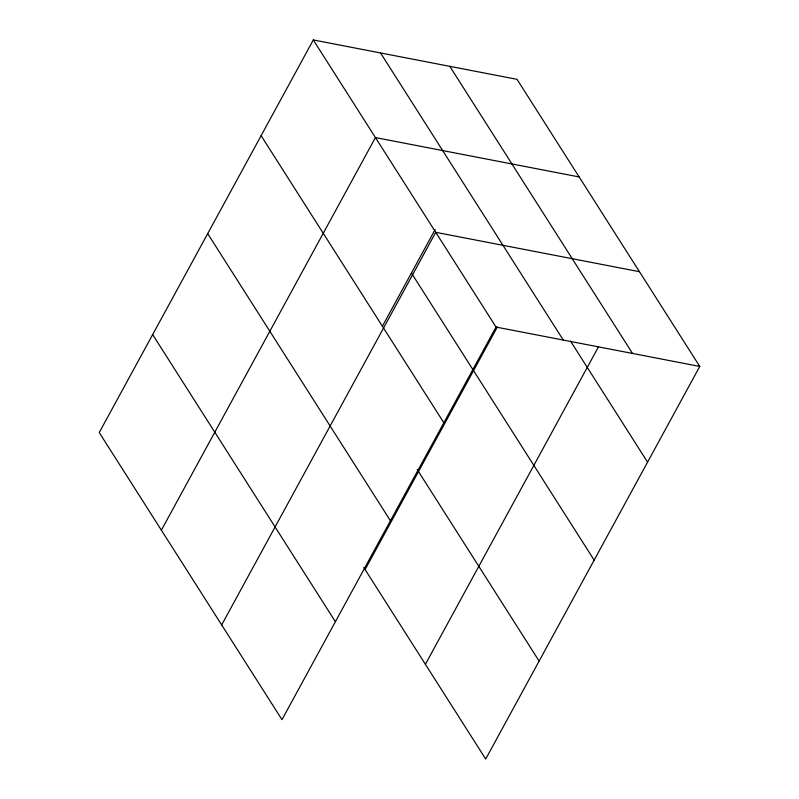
<?xml version="1.0" encoding="UTF-8"?>
<svg xmlns="http://www.w3.org/2000/svg" width="799" height="799" viewBox="0 0 799 799"><rect width="100%" height="100%" fill="white"/><g stroke="black" fill="none" stroke-linecap="round" stroke-linejoin="round"><path stroke-width="1.2" d="M313.298 39.95L99.246 432.559L281.977 719.669L496.039 327.061L313.298 39.95L517.023 79.331L699.754 366.441L485.702 759.05L363.755 567.46M161.378 530.176L375.43 137.568L579.155 176.949M382.421 326.202L435.155 229.473M221.673 624.928L435.735 232.319L639.45 271.69M365.093 569.557L497.288 327.091M425.398 664.299L598.531 346.746M496.039 327.061L699.754 366.441M449.797 66.327L632.528 353.448M570.516 341.093L647.57 462.162M380.534 52.944L563.265 340.054M411.415 273.018L594.146 560.129M261.113 135.67L443.844 422.781M417.178 469.482L539.115 661.073M207.7 233.638L390.431 520.758M152.659 334.581L335.39 621.702"/></g></svg>
